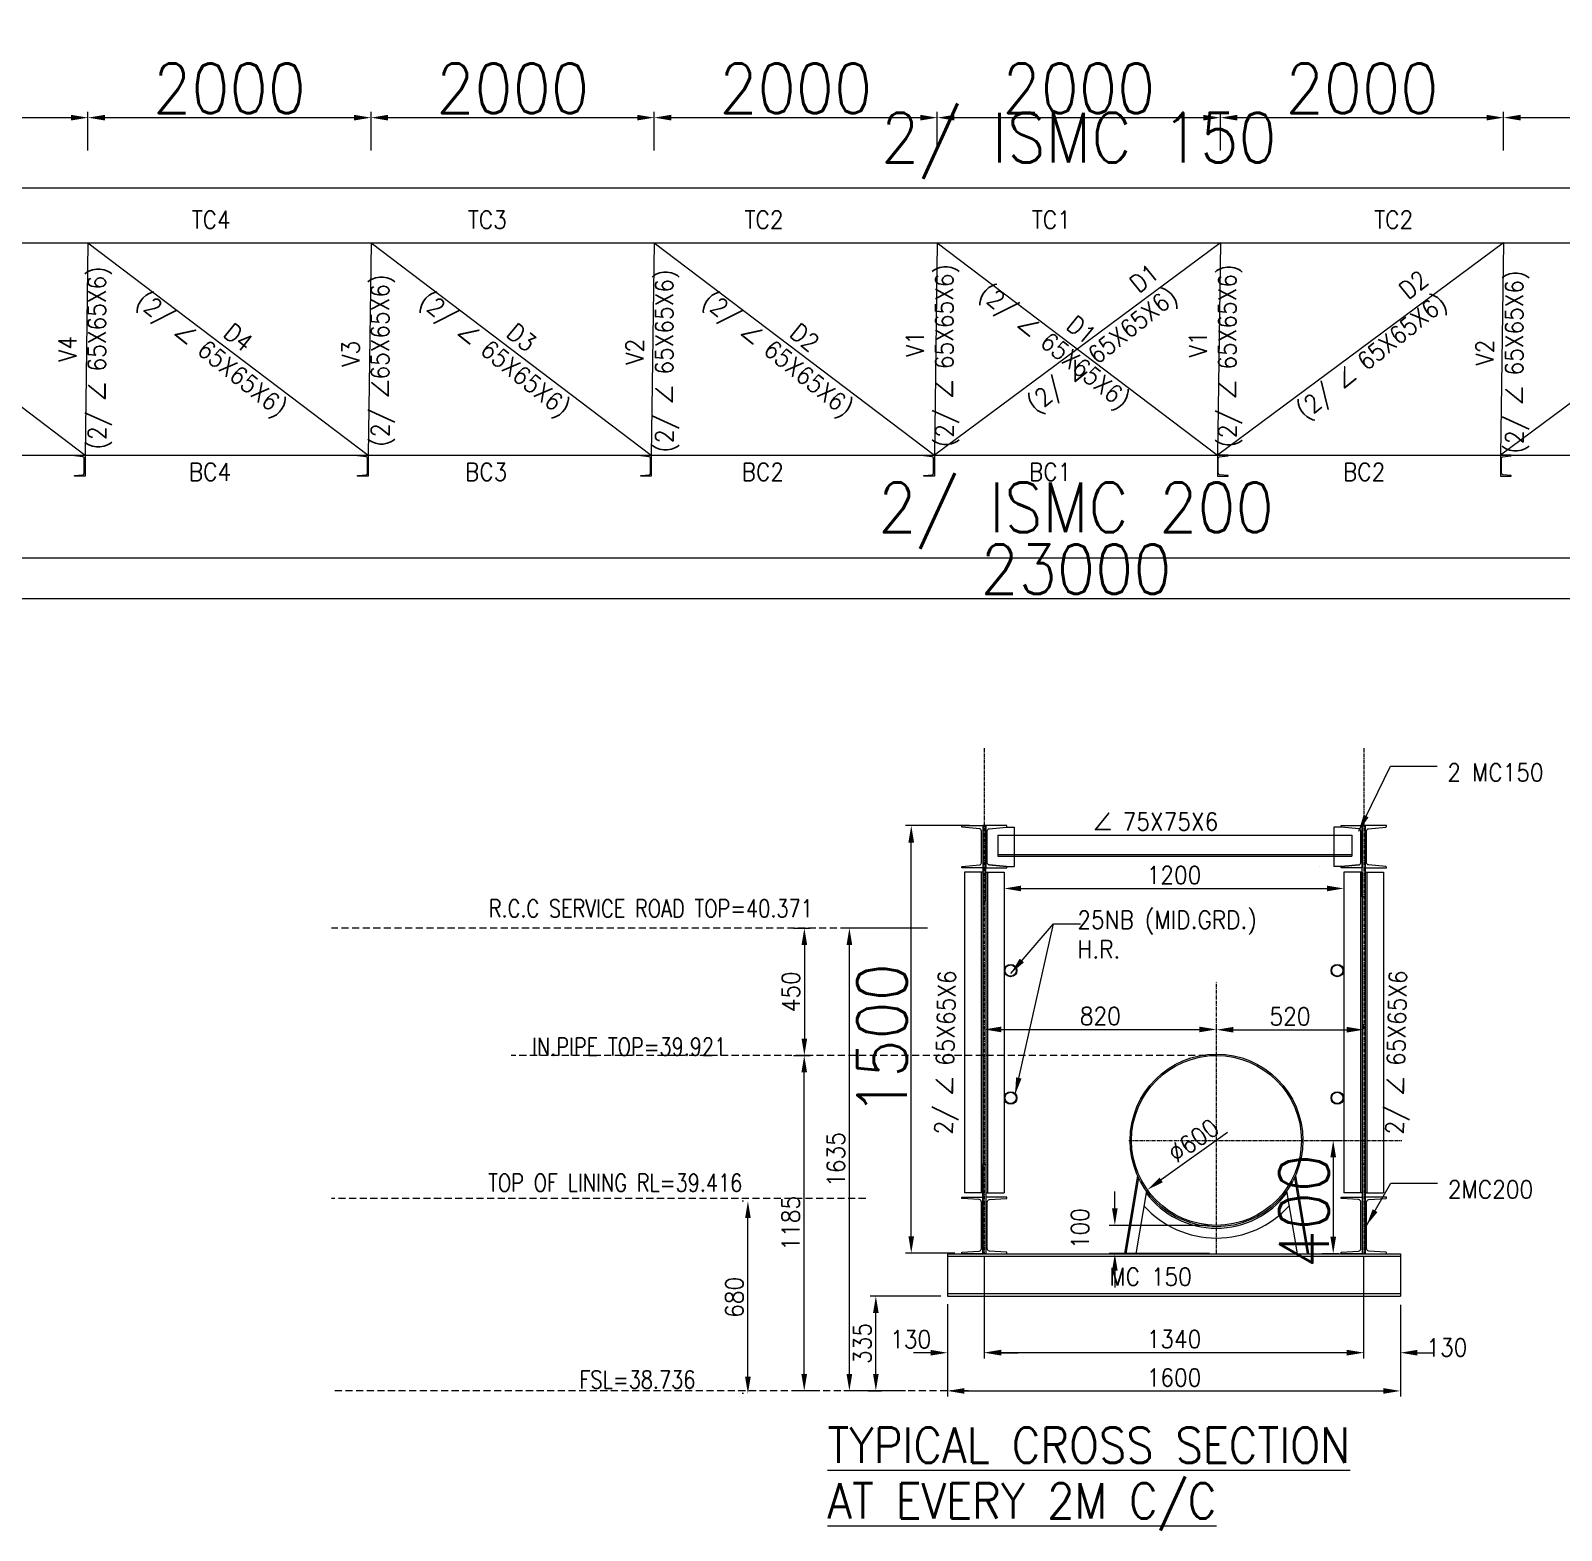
# Model space of a CAD drawing. Header units: millimetres. Extents: x 0 to 1124626, y -157535 to 82123.
# Drawn here: x 152712 to 163526, y 40120 to 50716 of the extents above; entities that cross this region are included whole.
import ezdxf

# ---------------------------------------------------------------- set-up
doc = ezdxf.new("R2010")
doc.units = ezdxf.units.MM
doc.header["$MEASUREMENT"] = 0
doc.linetypes.add('CENTER', pattern=[2, 1.25, -0.25, 0.25, -0.25])
doc.linetypes.add('HIDDEN', pattern=[0.375, 0.25, -0.125])
for name, color, linetype, lineweight in [('CN', 253, 'Continuous', 15), ('Dim', 6, 'Continuous', 13), ('PLATE', 190, 'Continuous', 20), ('STR', 112, 'Continuous', 18), ('STR. STEEL', 25, 'Continuous', 18), ('Text', 7, 'Continuous', 15), ('TITLE TEXT', 50, 'Continuous', 18)]:
    doc.layers.add(name, color=color, linetype=linetype, lineweight=lineweight)
doc.styles.add('style1', font='romans.shx', dxfattribs={"width": 0.9, "height": 300})
doc.dimstyles.new('2.0 DIM-1', dxfattribs={"dimscale": 40, "dimtxt": 125, "dimasz": 3, "dimexe": 1, "dimexo": 1.2, "dimgap": 0.8, "dimtad": 1, "dimdec": 0, "dimlfac": 0.5, "dimzin": 1, "dimdsep": 46, "dimtxsty": 'style1', "dimcen": 2, "dimclrd": 8, "dimclre": 8, "dimclrt": 7, "dimadec": 0, "dimazin": 0, "dimtfac": 1, "dimtdec": 0, "dimtofl": 0, "dimtmove": 1, "dimatfit": 3, "dimfxl": 1, "dimtolj": 1, "dimtzin": 0, "dimlwd": 9, "dimlwe": 9, "dimarcsym": 1})
doc.dimstyles.new('Copy of DIM-1', dxfattribs={"dimscale": 40, "dimtxt": 125, "dimasz": 3, "dimexe": 1, "dimexo": 1.2, "dimgap": 0.8, "dimtad": 1, "dimdec": 0, "dimzin": 1, "dimdsep": 46, "dimtxsty": 'style1', "dimcen": 2, "dimclrd": 8, "dimclre": 8, "dimclrt": 7, "dimadec": 0, "dimazin": 0, "dimtfac": 1, "dimtdec": 0, "dimtofl": 0, "dimtmove": 1, "dimatfit": 3, "dimfxl": 1, "dimtolj": 1, "dimtzin": 0, "dimlwd": 9, "dimlwe": 9, "dimarcsym": 1})

# ---------------------------------------------------------------- blocks, each defined once
blk = doc.blocks.new('*D152')
at = {"layer": 'DEFPOINTS', "color": 0, "ltscale": 20, "transparency": 16777216}
for p in [(161788, 42875), (161787, 42075), (161914, 42075)]:
    blk.add_point(p, dxfattribs=at)
at = {"layer": 'Dim', "color": 8, "lineweight": 9, "ltscale": 20, "transparency": 16777216}
for p, q in [((161836, 42875), (161954, 42875)), ((161914, 42755), (161914, 42195)), ((161835, 42075), (161954, 42075))]:
    blk.add_line(p, q, dxfattribs=at)
at = {"layer": 'Dim', "color": 8, "ltscale": 20, "transparency": 16777216}
for points in [[(161934, 42755), (161894, 42755), (161914, 42875)], [(161894, 42195), (161934, 42195), (161914, 42075)]]:
    blk.add_solid(points, dxfattribs=at)
at = {"layer": 'Dim', "color": 7, "ltscale": 20, "transparency": 16777216, "insert": (161707, 42375), "char_height": 350, "attachment_point": 5, "rotation": 90, "style": 'style1'}
blk.add_mtext('\\A1;400', dxfattribs=at)
blk = doc.blocks.new('*D153')
at = {"layer": 'DEFPOINTS', "color": 0, "ltscale": 20, "transparency": 16777216}
for p in [(158933, 45099), (159393, 45099), (159289, 42078)]:
    blk.add_point(p, dxfattribs=at)
at = {"layer": 'Dim', "color": 8, "lineweight": 9, "ltscale": 20, "transparency": 16777216}
for p, q in [((159345, 45099), (158893, 45099)), ((158933, 42198), (158933, 44979)), ((159241, 42078), (158893, 42078))]:
    blk.add_line(p, q, dxfattribs=at)
at = {"layer": 'Dim', "color": 8, "ltscale": 20, "transparency": 16777216}
for points in [[(158953, 44979), (158913, 44979), (158933, 45099)], [(158913, 42198), (158953, 42198), (158933, 42078)]]:
    blk.add_solid(points, dxfattribs=at)
at = {"layer": 'Dim', "color": 7, "ltscale": 20, "transparency": 16777216, "insert": (158726, 43588), "char_height": 350, "attachment_point": 5, "rotation": 90, "style": 'style1'}
blk.add_mtext('\\A1;1500', dxfattribs=at)
blk = doc.blocks.new('*D148')
at = {"layer": 'DEFPOINTS', "color": 0, "ltscale": 20, "transparency": 16777216}
for p in [(159449, 42097), (162129, 42097), (162129, 41376)]:
    blk.add_point(p, dxfattribs=at)
at = {"layer": 'Dim', "color": 8, "lineweight": 9, "ltscale": 20, "transparency": 16777216}
for p, q in [((159449, 42049), (159449, 41336)), ((162129, 42049), (162129, 41336)), ((159569, 41376), (162009, 41376))]:
    blk.add_line(p, q, dxfattribs=at)
at = {"layer": 'Dim', "color": 8, "ltscale": 20, "transparency": 16777216}
for points in [[(159569, 41396), (159569, 41356), (159449, 41376)], [(162009, 41396), (162009, 41356), (162129, 41376)]]:
    blk.add_solid(points, dxfattribs=at)
at = {"layer": 'Dim', "color": 7, "ltscale": 20, "transparency": 16777216, "insert": (160789, 41471), "char_height": 125, "attachment_point": 5, "style": 'style1'}
blk.add_mtext('\\A1;1340', dxfattribs=at)
blk = doc.blocks.new('*D162')
at = {"layer": 'DEFPOINTS', "color": 0, "ltscale": 20, "transparency": 16777216}
for p in [(159589, 44770), (161989, 44770), (161989, 44655)]:
    blk.add_point(p, dxfattribs=at)
at = {"layer": 'Dim', "color": 8, "lineweight": 9, "ltscale": 20, "transparency": 16777216}
for p, q in [((159589, 44722), (159589, 44615)), ((161989, 44722), (161989, 44615)), ((159709, 44655), (161869, 44655))]:
    blk.add_line(p, q, dxfattribs=at)
at = {"layer": 'Dim', "color": 8, "ltscale": 20, "transparency": 16777216}
for points in [[(159709, 44675), (159709, 44635), (159589, 44655)], [(161869, 44675), (161869, 44635), (161989, 44655)]]:
    blk.add_solid(points, dxfattribs=at)
at = {"layer": 'Dim', "color": 7, "ltscale": 20, "transparency": 16777216, "insert": (160789, 44750), "char_height": 125, "attachment_point": 5, "style": 'style1'}
blk.add_mtext('\\A1;1200', dxfattribs=at)
blk = doc.blocks.new('*D163')
at = {"layer": 'DEFPOINTS', "color": 0, "ltscale": 20, "transparency": 16777216}
for p in [(161577, 43224), (160601, 42526)]:
    blk.add_point(p, dxfattribs=at)
at = {"layer": 'Dim', "color": 8, "lineweight": 9, "ltscale": 20, "transparency": 16777216}
blk.add_line((161167, 42930), (160699, 42596), dxfattribs=at)
at = {"layer": 'Dim', "color": 8, "ltscale": 20, "transparency": 16777216}
blk.add_solid([(160687, 42612), (160710, 42579), (160601, 42526)], dxfattribs=at)
at = {"layer": 'Dim', "color": 7, "ltscale": 20, "transparency": 16777216, "insert": (160927, 42875), "char_height": 125, "attachment_point": 5, "rotation": 35.5557, "style": 'style1'}
blk.add_mtext('\\A1;∅600', dxfattribs=at)
blk = doc.blocks.new('*D149')
at = {"layer": 'DEFPOINTS', "color": 0, "ltscale": 20, "transparency": 16777216}
for p in [(158177, 43475), (158270, 43475), (158315, 41105)]:
    blk.add_point(p, dxfattribs=at)
at = {"layer": 'Dim', "color": 8, "lineweight": 9, "ltscale": 20, "transparency": 16777216}
for p, q in [((158222, 43475), (158137, 43475)), ((158177, 41225), (158177, 43355)), ((158267, 41105), (158137, 41105))]:
    blk.add_line(p, q, dxfattribs=at)
at = {"layer": 'Dim', "color": 8, "ltscale": 20, "transparency": 16777216}
for points in [[(158157, 43355), (158197, 43355), (158177, 43475)], [(158157, 41225), (158197, 41225), (158177, 41105)]]:
    blk.add_solid(points, dxfattribs=at)
at = {"layer": 'Dim', "color": 7, "ltscale": 20, "transparency": 16777216, "insert": (158082, 42290), "char_height": 125, "attachment_point": 5, "rotation": 90, "style": 'style1'}
blk.add_mtext('\\A1;1185', dxfattribs=at)
blk = doc.blocks.new('*D150')
at = {"layer": 'DEFPOINTS', "color": 0, "ltscale": 20, "transparency": 16777216}
for p in [(161089, 42275), (160371, 42075), (161089, 42075)]:
    blk.add_point(p, dxfattribs=at)
at = {"layer": 'Dim', "color": 8, "lineweight": 9, "ltscale": 20, "transparency": 16777216}
for p, q in [((160371, 42395), (160371, 42515)), ((161041, 42275), (160331, 42275)), ((161041, 42075), (160331, 42075)), ((160371, 41955), (160371, 41835))]:
    blk.add_line(p, q, dxfattribs=at)
at = {"layer": 'Dim', "color": 8, "ltscale": 20, "transparency": 16777216}
for points in [[(160351, 42395), (160391, 42395), (160371, 42275)], [(160351, 41955), (160391, 41955), (160371, 42075)]]:
    blk.add_solid(points, dxfattribs=at)
at = {"layer": 'Dim', "color": 7, "ltscale": 20, "transparency": 16777216, "insert": (160126, 42252), "char_height": 125, "attachment_point": 5, "rotation": 90, "style": 'style1'}
blk.add_mtext('\\A1;100', dxfattribs=at)
blk = doc.blocks.new('*D151')
at = {"layer": 'DEFPOINTS', "color": 0, "ltscale": 20, "transparency": 16777216}
for p in [(157779, 42446), (157795, 42446), (157795, 41086)]:
    blk.add_point(p, dxfattribs=at)
at = {"layer": 'Dim', "color": 8, "lineweight": 9, "ltscale": 20, "transparency": 16777216}
for p, q in [((157747, 42446), (157739, 42446)), ((157779, 41206), (157779, 42326)), ((157747, 41086), (157739, 41086))]:
    blk.add_line(p, q, dxfattribs=at)
at = {"layer": 'Dim', "color": 8, "ltscale": 20, "transparency": 16777216}
for points in [[(157759, 42326), (157799, 42326), (157779, 42446)], [(157759, 41206), (157799, 41206), (157779, 41086)]]:
    blk.add_solid(points, dxfattribs=at)
at = {"layer": 'Dim', "color": 7, "ltscale": 20, "transparency": 16777216, "insert": (157684, 41766), "char_height": 125, "attachment_point": 5, "rotation": 90, "style": 'style1'}
blk.add_mtext('\\A1;680', dxfattribs=at)
blk = doc.blocks.new('*D158')
at = {"layer": 'DEFPOINTS', "color": 0, "ltscale": 20, "transparency": 16777216}
for p in [(162129, 41765), (162389, 41761), (162389, 41375)]:
    blk.add_point(p, dxfattribs=at)
at = {"layer": 'Dim', "color": 8, "lineweight": 9, "ltscale": 20, "transparency": 16777216}
for p, q in [((162129, 41717), (162129, 41335)), ((162389, 41713), (162389, 41335)), ((162009, 41375), (161889, 41375)), ((162509, 41375), (162629, 41375))]:
    blk.add_line(p, q, dxfattribs=at)
at = {"layer": 'Dim', "color": 8, "ltscale": 20, "transparency": 16777216}
for points in [[(162009, 41395), (162009, 41355), (162129, 41375)], [(162509, 41395), (162509, 41355), (162389, 41375)]]:
    blk.add_solid(points, dxfattribs=at)
at = {"layer": 'Dim', "color": 7, "ltscale": 20, "transparency": 16777216, "insert": (162717, 41412), "char_height": 125, "attachment_point": 5, "style": 'style1'}
blk.add_mtext('\\A1;130', dxfattribs=at)
blk = doc.blocks.new('*D159')
at = {"layer": 'DEFPOINTS', "color": 0, "ltscale": 20, "transparency": 16777216}
for p in [(159189, 41765), (159449, 41765), (159189, 41375)]:
    blk.add_point(p, dxfattribs=at)
at = {"layer": 'Dim', "color": 8, "lineweight": 9, "ltscale": 20, "transparency": 16777216}
for p, q in [((159189, 41717), (159189, 41335)), ((159449, 41717), (159449, 41335)), ((159069, 41375), (158949, 41375)), ((159569, 41375), (159689, 41375))]:
    blk.add_line(p, q, dxfattribs=at)
at = {"layer": 'Dim', "color": 8, "ltscale": 20, "transparency": 16777216}
for points in [[(159069, 41395), (159069, 41355), (159189, 41375)], [(159569, 41395), (159569, 41355), (159449, 41375)]]:
    blk.add_solid(points, dxfattribs=at)
at = {"layer": 'Dim', "color": 7, "ltscale": 20, "transparency": 16777216, "insert": (158929, 41470), "char_height": 125, "attachment_point": 5, "style": 'style1'}
blk.add_mtext('\\A1;130', dxfattribs=at)
blk = doc.blocks.new('*D160')
at = {"layer": 'DEFPOINTS', "color": 0, "ltscale": 20, "transparency": 16777216}
for p in [(159449, 43661), (161089, 43661), (161089, 43659)]:
    blk.add_point(p, dxfattribs=at)
at = {"layer": 'Dim', "color": 8, "lineweight": 9, "ltscale": 20, "transparency": 16777216}
for p, q in [((159449, 43613), (159449, 43619)), ((159569, 43659), (160969, 43659)), ((161089, 43613), (161089, 43619))]:
    blk.add_line(p, q, dxfattribs=at)
at = {"layer": 'Dim', "color": 8, "ltscale": 20, "transparency": 16777216}
for points in [[(159569, 43679), (159569, 43639), (159449, 43659)], [(160969, 43679), (160969, 43639), (161089, 43659)]]:
    blk.add_solid(points, dxfattribs=at)
at = {"layer": 'Dim', "color": 7, "ltscale": 20, "transparency": 16777216, "insert": (160269, 43754), "char_height": 125, "attachment_point": 5, "style": 'style1'}
blk.add_mtext('\\A1;820', dxfattribs=at)
blk = doc.blocks.new('*D161')
at = {"layer": 'DEFPOINTS', "color": 0, "ltscale": 20, "transparency": 16777216}
for p in [(161089, 43613), (162129, 43657), (162129, 43613)]:
    blk.add_point(p, dxfattribs=at)
at = {"layer": 'Dim', "color": 8, "lineweight": 9, "ltscale": 20, "transparency": 16777216}
for p, q in [((161089, 43661), (161089, 43697)), ((162129, 43661), (162129, 43697)), ((161209, 43657), (162009, 43657))]:
    blk.add_line(p, q, dxfattribs=at)
at = {"layer": 'Dim', "color": 8, "ltscale": 20, "transparency": 16777216}
for points in [[(161209, 43677), (161209, 43637), (161089, 43657)], [(162009, 43677), (162009, 43637), (162129, 43657)]]:
    blk.add_solid(points, dxfattribs=at)
at = {"layer": 'Dim', "color": 7, "ltscale": 20, "transparency": 16777216, "insert": (161609, 43751), "char_height": 125, "attachment_point": 5, "style": 'style1'}
blk.add_mtext('\\A1;520', dxfattribs=at)
blk = doc.blocks.new('*D154')
at = {"layer": 'DEFPOINTS', "color": 0, "ltscale": 20, "transparency": 16777216}
for p in [(158496, 44375), (159096, 44375), (158941, 41105)]:
    blk.add_point(p, dxfattribs=at)
at = {"layer": 'Dim', "color": 8, "lineweight": 9, "ltscale": 20, "transparency": 16777216}
for p, q in [((159048, 44375), (158456, 44375)), ((158496, 41225), (158496, 44255)), ((158893, 41105), (158456, 41105))]:
    blk.add_line(p, q, dxfattribs=at)
at = {"layer": 'Dim', "color": 8, "ltscale": 20, "transparency": 16777216}
for points in [[(158476, 44255), (158516, 44255), (158496, 44375)], [(158476, 41225), (158516, 41225), (158496, 41105)]]:
    blk.add_solid(points, dxfattribs=at)
at = {"layer": 'Dim', "color": 7, "ltscale": 20, "transparency": 16777216, "insert": (158401, 42740), "char_height": 125, "attachment_point": 5, "rotation": 90, "style": 'style1'}
blk.add_mtext('\\A1;1635', dxfattribs=at)
blk = doc.blocks.new('*D155')
at = {"layer": 'DEFPOINTS', "color": 0, "ltscale": 20, "transparency": 16777216}
for p in [(159189, 41565), (162389, 41565), (162389, 41105)]:
    blk.add_point(p, dxfattribs=at)
at = {"layer": 'Dim', "color": 8, "lineweight": 9, "ltscale": 20, "transparency": 16777216}
for p, q in [((159189, 41517), (159189, 41065)), ((162389, 41517), (162389, 41065)), ((159309, 41105), (162269, 41105))]:
    blk.add_line(p, q, dxfattribs=at)
at = {"layer": 'Dim', "color": 8, "ltscale": 20, "transparency": 16777216}
for points in [[(159309, 41125), (159309, 41085), (159189, 41105)], [(162269, 41125), (162269, 41085), (162389, 41105)]]:
    blk.add_solid(points, dxfattribs=at)
at = {"layer": 'Dim', "color": 7, "ltscale": 20, "transparency": 16777216, "insert": (160789, 41199), "char_height": 125, "attachment_point": 5, "style": 'style1'}
blk.add_mtext('\\A1;1600', dxfattribs=at)
blk = doc.blocks.new('*D156')
at = {"layer": 'DEFPOINTS', "color": 0, "ltscale": 20, "transparency": 16777216}
for p in [(158053, 44375), (158053, 43475), (158178, 43475)]:
    blk.add_point(p, dxfattribs=at)
at = {"layer": 'Dim', "color": 8, "lineweight": 9, "ltscale": 20, "transparency": 16777216}
for p, q in [((158101, 44375), (158218, 44375)), ((158178, 44255), (158178, 43595)), ((158101, 43475), (158218, 43475))]:
    blk.add_line(p, q, dxfattribs=at)
at = {"layer": 'Dim', "color": 8, "ltscale": 20, "transparency": 16777216}
for points in [[(158158, 44255), (158198, 44255), (158178, 44375)], [(158158, 43595), (158198, 43595), (158178, 43475)]]:
    blk.add_solid(points, dxfattribs=at)
at = {"layer": 'Dim', "color": 7, "ltscale": 20, "transparency": 16777216, "insert": (158083, 43925), "char_height": 125, "attachment_point": 5, "rotation": 90, "style": 'style1'}
blk.add_mtext('\\A1;450', dxfattribs=at)
blk = doc.blocks.new('*D157')
at = {"layer": 'DEFPOINTS', "color": 0, "ltscale": 20, "transparency": 16777216}
for p in [(158683, 41775), (159189, 41775), (158580, 41105)]:
    blk.add_point(p, dxfattribs=at)
at = {"layer": 'Dim', "color": 8, "lineweight": 9, "ltscale": 20, "transparency": 16777216}
for p, q in [((159141, 41775), (158643, 41775)), ((158683, 41225), (158683, 41655)), ((158628, 41105), (158723, 41105))]:
    blk.add_line(p, q, dxfattribs=at)
at = {"layer": 'Dim', "color": 8, "ltscale": 20, "transparency": 16777216}
for points in [[(158663, 41655), (158703, 41655), (158683, 41775)], [(158663, 41225), (158703, 41225), (158683, 41105)]]:
    blk.add_solid(points, dxfattribs=at)
at = {"layer": 'Dim', "color": 7, "ltscale": 20, "transparency": 16777216, "insert": (158588, 41440), "char_height": 125, "attachment_point": 5, "rotation": 90, "style": 'style1'}
blk.add_mtext('\\A1;335', dxfattribs=at)
blk = doc.blocks.new('*D164')
at = {"layer": 'DEFPOINTS', "color": 0, "ltscale": 20, "transparency": 16777216}
for p in [(149118, 49604), (149118, 49245), (171117, 49217)]:
    blk.add_point(p, dxfattribs=at)
at = {"layer": 'Dim', "color": 8, "lineweight": 9, "ltscale": 20, "transparency": 16777216}
for p, q in [((149118, 49293), (149118, 49644)), ((171117, 49265), (171117, 49644)), ((170997, 49604), (149238, 49604))]:
    blk.add_line(p, q, dxfattribs=at)
at = {"layer": 'Dim', "color": 8, "ltscale": 20, "transparency": 16777216}
for points in [[(149238, 49624), (149238, 49584), (149118, 49604)], [(170997, 49584), (170997, 49624), (171117, 49604)]]:
    blk.add_solid(points, dxfattribs=at)
at = {"layer": 'Dim', "color": 7, "ltscale": 20, "transparency": 16777216, "insert": (160117, 49902), "char_height": 350, "attachment_point": 5, "style": 'style1'}
blk.add_mtext('\\A1;2/ ISMC 150', dxfattribs=at)
blk = doc.blocks.new('*D165')
at = {"layer": 'DEFPOINTS', "color": 0, "ltscale": 20, "transparency": 16777216}
for p in [(148597, 47717), (171597, 47717), (171597, 46991)]:
    blk.add_point(p, dxfattribs=at)
at = {"layer": 'Dim', "color": 8, "lineweight": 9, "ltscale": 20, "transparency": 16777216}
for p, q in [((148597, 47669), (148597, 46951)), ((171597, 47669), (171597, 46951)), ((148717, 46991), (171477, 46991))]:
    blk.add_line(p, q, dxfattribs=at)
at = {"layer": 'Dim', "color": 8, "ltscale": 20, "transparency": 16777216}
for points in [[(148717, 47011), (148717, 46971), (148597, 46991)], [(171477, 46971), (171477, 47011), (171597, 46991)]]:
    blk.add_solid(points, dxfattribs=at)
at = {"layer": 'Dim', "color": 7, "ltscale": 20, "transparency": 16777216, "insert": (160097, 47289), "char_height": 350, "attachment_point": 5, "style": 'style1'}
blk.add_mtext('\\A1;2/ ISMC 200', dxfattribs=at)
blk = doc.blocks.new('*D166')
at = {"layer": 'DEFPOINTS', "color": 0, "ltscale": 20, "transparency": 16777216}
for p in [(153117, 50101), (151117, 49821), (153117, 49821)]:
    blk.add_point(p, dxfattribs=at)
at = {"layer": 'Dim', "color": 8, "lineweight": 9, "ltscale": 20, "transparency": 16777216}
for p, q in [((151117, 49869), (151117, 50141)), ((151237, 50101), (152997, 50101)), ((153117, 49869), (153117, 50141))]:
    blk.add_line(p, q, dxfattribs=at)
at = {"layer": 'Dim', "color": 8, "ltscale": 20, "transparency": 16777216}
for points in [[(151237, 50121), (151237, 50081), (151117, 50101)], [(152997, 50081), (152997, 50121), (153117, 50101)]]:
    blk.add_solid(points, dxfattribs=at)
at = {"layer": 'Dim', "color": 7, "ltscale": 20, "transparency": 16777216, "insert": (152117, 50308), "char_height": 350, "attachment_point": 5, "style": 'style1'}
blk.add_mtext('\\A1;2000', dxfattribs=at)
blk = doc.blocks.new('*D167')
at = {"layer": 'DEFPOINTS', "color": 0, "ltscale": 20, "transparency": 16777216}
for p in [(155117, 50101), (153117, 49821), (155117, 49821)]:
    blk.add_point(p, dxfattribs=at)
at = {"layer": 'Dim', "color": 8, "lineweight": 9, "ltscale": 20, "transparency": 16777216}
for p, q in [((153117, 49869), (153117, 50141)), ((153237, 50101), (154997, 50101)), ((155117, 49869), (155117, 50141))]:
    blk.add_line(p, q, dxfattribs=at)
at = {"layer": 'Dim', "color": 8, "ltscale": 20, "transparency": 16777216}
for points in [[(153237, 50121), (153237, 50081), (153117, 50101)], [(154997, 50081), (154997, 50121), (155117, 50101)]]:
    blk.add_solid(points, dxfattribs=at)
at = {"layer": 'Dim', "color": 7, "ltscale": 20, "transparency": 16777216, "insert": (154117, 50308), "char_height": 350, "attachment_point": 5, "style": 'style1'}
blk.add_mtext('\\A1;2000', dxfattribs=at)
blk = doc.blocks.new('*D168')
at = {"layer": 'DEFPOINTS', "color": 0, "ltscale": 20, "transparency": 16777216}
for p in [(157117, 50101), (155117, 49821), (157117, 49821)]:
    blk.add_point(p, dxfattribs=at)
at = {"layer": 'Dim', "color": 8, "lineweight": 9, "ltscale": 20, "transparency": 16777216}
for p, q in [((155117, 49869), (155117, 50141)), ((155237, 50101), (156997, 50101)), ((157117, 49869), (157117, 50141))]:
    blk.add_line(p, q, dxfattribs=at)
at = {"layer": 'Dim', "color": 8, "ltscale": 20, "transparency": 16777216}
for points in [[(155237, 50121), (155237, 50081), (155117, 50101)], [(156997, 50081), (156997, 50121), (157117, 50101)]]:
    blk.add_solid(points, dxfattribs=at)
at = {"layer": 'Dim', "color": 7, "ltscale": 20, "transparency": 16777216, "insert": (156117, 50308), "char_height": 350, "attachment_point": 5, "style": 'style1'}
blk.add_mtext('\\A1;2000', dxfattribs=at)
blk = doc.blocks.new('*D169')
at = {"layer": 'DEFPOINTS', "color": 0, "ltscale": 20, "transparency": 16777216}
for p in [(159117, 50101), (157117, 49821), (159117, 49821)]:
    blk.add_point(p, dxfattribs=at)
at = {"layer": 'Dim', "color": 8, "lineweight": 9, "ltscale": 20, "transparency": 16777216}
for p, q in [((157117, 49869), (157117, 50141)), ((157237, 50101), (158997, 50101)), ((159117, 49869), (159117, 50141))]:
    blk.add_line(p, q, dxfattribs=at)
at = {"layer": 'Dim', "color": 8, "ltscale": 20, "transparency": 16777216}
for points in [[(157237, 50121), (157237, 50081), (157117, 50101)], [(158997, 50081), (158997, 50121), (159117, 50101)]]:
    blk.add_solid(points, dxfattribs=at)
at = {"layer": 'Dim', "color": 7, "ltscale": 20, "transparency": 16777216, "insert": (158117, 50308), "char_height": 350, "attachment_point": 5, "style": 'style1'}
blk.add_mtext('\\A1;2000', dxfattribs=at)
blk = doc.blocks.new('*D170')
at = {"layer": 'DEFPOINTS', "color": 0, "ltscale": 20, "transparency": 16777216}
for p in [(161117, 50101), (159117, 49821), (161117, 49821)]:
    blk.add_point(p, dxfattribs=at)
at = {"layer": 'Dim', "color": 8, "lineweight": 9, "ltscale": 20, "transparency": 16777216}
for p, q in [((159117, 49869), (159117, 50141)), ((159237, 50101), (160997, 50101)), ((161117, 49869), (161117, 50141))]:
    blk.add_line(p, q, dxfattribs=at)
at = {"layer": 'Dim', "color": 8, "ltscale": 20, "transparency": 16777216}
for points in [[(159237, 50121), (159237, 50081), (159117, 50101)], [(160997, 50081), (160997, 50121), (161117, 50101)]]:
    blk.add_solid(points, dxfattribs=at)
at = {"layer": 'Dim', "color": 7, "ltscale": 20, "transparency": 16777216, "insert": (160117, 50308), "char_height": 350, "attachment_point": 5, "style": 'style1'}
blk.add_mtext('\\A1;2000', dxfattribs=at)
blk = doc.blocks.new('*D171')
at = {"layer": 'DEFPOINTS', "color": 0, "ltscale": 20, "transparency": 16777216}
for p in [(163117, 50101), (161117, 49821), (163117, 49821)]:
    blk.add_point(p, dxfattribs=at)
at = {"layer": 'Dim', "color": 8, "lineweight": 9, "ltscale": 20, "transparency": 16777216}
for p, q in [((161117, 49869), (161117, 50141)), ((161237, 50101), (162997, 50101)), ((163117, 49869), (163117, 50141))]:
    blk.add_line(p, q, dxfattribs=at)
at = {"layer": 'Dim', "color": 8, "ltscale": 20, "transparency": 16777216}
for points in [[(161237, 50121), (161237, 50081), (161117, 50101)], [(162997, 50081), (162997, 50121), (163117, 50101)]]:
    blk.add_solid(points, dxfattribs=at)
at = {"layer": 'Dim', "color": 7, "ltscale": 20, "transparency": 16777216, "insert": (162117, 50308), "char_height": 350, "attachment_point": 5, "style": 'style1'}
blk.add_mtext('\\A1;2000', dxfattribs=at)
blk = doc.blocks.new('*D172')
at = {"layer": 'DEFPOINTS', "color": 0, "ltscale": 20, "transparency": 16777216}
for p in [(165117, 50101), (163117, 49821), (165117, 49821)]:
    blk.add_point(p, dxfattribs=at)
at = {"layer": 'Dim', "color": 8, "lineweight": 9, "ltscale": 20, "transparency": 16777216}
for p, q in [((163117, 49869), (163117, 50141)), ((163237, 50101), (164997, 50101)), ((165117, 49869), (165117, 50141))]:
    blk.add_line(p, q, dxfattribs=at)
at = {"layer": 'Dim', "color": 8, "ltscale": 20, "transparency": 16777216}
for points in [[(163237, 50121), (163237, 50081), (163117, 50101)], [(164997, 50081), (164997, 50121), (165117, 50101)]]:
    blk.add_solid(points, dxfattribs=at)
at = {"layer": 'Dim', "color": 7, "ltscale": 20, "transparency": 16777216, "insert": (164117, 50308), "char_height": 350, "attachment_point": 5, "style": 'style1'}
blk.add_mtext('\\A1;2000', dxfattribs=at)
blk = doc.blocks.new('*D175')
at = {"layer": 'DEFPOINTS', "color": 0, "ltscale": 20, "transparency": 16777216}
for p in [(171597, 47076), (148597, 46951), (171597, 46704)]:
    blk.add_point(p, dxfattribs=at)
at = {"layer": 'Dim', "color": 8, "lineweight": 9, "ltscale": 20, "transparency": 16777216}
for p, q in [((171597, 47028), (171597, 46664)), ((148597, 46903), (148597, 46664)), ((148717, 46704), (171477, 46704))]:
    blk.add_line(p, q, dxfattribs=at)
at = {"layer": 'Dim', "color": 8, "ltscale": 20, "transparency": 16777216}
for points in [[(148717, 46724), (148717, 46684), (148597, 46704)], [(171477, 46684), (171477, 46724), (171597, 46704)]]:
    blk.add_solid(points, dxfattribs=at)
at = {"layer": 'Dim', "color": 7, "ltscale": 20, "transparency": 16777216, "insert": (160097, 46911), "char_height": 350, "attachment_point": 5, "style": 'style1'}
blk.add_mtext('\\A1;23000', dxfattribs=at)

msp = doc.modelspace()

# ---------------------------------------------------------------- linework, layer by layer
at = {"layer": 'CN', "linetype": 'Continuous', "ltscale": 5}
for p, q in [((149117.2254, 49217.2755), (171117.2254, 49217.2755)), ((151117.2254, 49217.2755), (153096.5285, 47716.9185))]:
    msp.add_line(p, q, dxfattribs=at)
at = {"layer": 'CN', "ltscale": 20}
for p, q in [((153117.2254, 49217.2755), (153096.5285, 47716.9185)), ((153117.2254, 49217.2755), (155096.5285, 47716.9185)), ((155117.2254, 49217.2755), (155096.5285, 47716.9185)), ((155117.2254, 49217.2755), (157096.5285, 47716.9185)), ((157117.2254, 49217.2755), (157096.5285, 47716.9185)), ((157117.2254, 49217.2755), (159096.5285, 47716.9185)), ((159117.2254, 49217.2755), (159096.5285, 47716.9185)), ((161117.2254, 49217.2755), (159096.5285, 47716.9185)), ((159117.2254, 49217.2755), (161096.5285, 47716.9185)), ((161117.2254, 49217.2755), (161096.5285, 47716.9185)), ((163117.2254, 49217.2755), (161096.5285, 47716.9185)), ((163117.2254, 49217.2755), (163096.5285, 47716.9185)), ((165117.2254, 49217.2755), (163096.5285, 47716.9185)), ((148471.5285, 47716.9185), (169096.5285, 47716.9185)), ((153096.5285, 47716.9185), (171596.5285, 47716.9185))]:
    msp.add_line(p, q, dxfattribs=at)
at = {"layer": 'CN', "linetype": 'CENTER', "ltscale": 20}
for p, q in [((159449.2607, 45645.5291), (159449.2607, 42074.8356)), ((162129.2607, 45645.5291), (162129.2607, 42074.8356)), ((161089.2607, 42074.8356), (161089.2607, 43996.2736)), ((160469.2607, 42874.8356), (162397.8777, 42874.8356))]:
    msp.add_line(p, q, dxfattribs=at)
at = {"layer": 'Dim', "linetype": 'HIDDEN', "ltscale": 200}
for p, q in [((158932.7696, 44374.8356), (154838.0771, 44374.8356)), ((161089.2607, 43474.8356), (156106.1026, 43474.8356)), ((158611.4785, 42464.8356), (154838.0771, 42464.8356)), ((159336.3092, 41104.8356), (154838.0771, 41104.8356))]:
    msp.add_line(p, q, dxfattribs=at)
at = {"layer": 'Dim', "ltscale": 20}
for p, q in [((160531.4487, 42627.9636), (160439.2607, 42074.8356)), ((160538.891, 42611.7896), (160449.3986, 42074.8356)), ((161639.6304, 42611.7896), (161729.1228, 42074.8356)), ((161647.0727, 42627.9636), (161739.2607, 42074.8356)), ((160594.2804, 42518.3325), (160520.3642, 42074.8356)), ((161584.2411, 42518.3325), (161658.1572, 42074.8356)), ((160495.0144, 42409.3575), (160439.2607, 42074.8356)), ((161683.5071, 42409.3575), (161739.2607, 42074.8356))]:
    msp.add_line(p, q, dxfattribs=at)
for points in [[(159439.2607, 44799.8356), (159289.2607, 44799.8356), (159289.2607, 44805.6389, -0.383864035), (159293.559, 44810.4126), (159415.2286, 44821.0985, 0.383864035), (159428.6607, 44836.0164), (159428.6607, 45062.6548, 0.383864035), (159415.2286, 45077.5726), (159293.559, 45088.2585, -0.383864035), (159289.2607, 45093.0322), (159289.2607, 45098.8356), (159439.2607, 45098.8356)], [(159459.2607, 44799.8356), (159609.2607, 44799.8356), (159609.2607, 44805.6389, 0.383864035), (159604.9624, 44810.4126), (159483.2928, 44821.0985, -0.383864035), (159469.8607, 44836.0164), (159469.8607, 45062.6548, -0.383864035), (159483.2928, 45077.5726), (159604.9624, 45088.2585, 0.383864035), (159609.2607, 45093.0322), (159609.2607, 45098.8356), (159459.2607, 45098.8356)], [(162119.2607, 44799.8356), (161969.2607, 44799.8356), (161969.2607, 44805.6389, -0.383864035), (161973.559, 44810.4126), (162095.2286, 44821.0985, 0.383864035), (162108.6607, 44836.0164), (162108.6607, 45062.6548, 0.383864035), (162095.2286, 45077.5726), (161973.559, 45088.2585, -0.383864035), (161969.2607, 45093.0322), (161969.2607, 45098.8356), (162119.2607, 45098.8356)], [(162139.2607, 44799.8356), (162289.2607, 44799.8356), (162289.2607, 44805.6389, 0.383864035), (162284.9624, 44810.4126), (162163.2928, 44821.0985, -0.383864035), (162149.8607, 44836.0164), (162149.8607, 45062.6548, -0.383864035), (162163.2928, 45077.5726), (162284.9624, 45088.2585, 0.383864035), (162289.2607, 45093.0322), (162289.2607, 45098.8356), (162139.2607, 45098.8356)], [(159439.2607, 42074.8356), (159289.2607, 42074.8356), (159289.2607, 42081.1839, -0.383864035), (159293.559, 42085.9576), (159413.1422, 42093.2711, 0.383864035), (159429.2607, 42111.1725), (159429.2607, 42438.4986, 0.383864035), (159413.1422, 42456.4), (159293.559, 42463.7135, -0.383864035), (159289.2607, 42468.4872), (159289.2607, 42474.8356), (159439.2607, 42474.8356)], [(159459.2607, 42074.8356), (159609.2607, 42074.8356), (159609.2607, 42081.1839, 0.383864035), (159604.9624, 42085.9576), (159485.3792, 42093.2711, -0.383864035), (159469.2607, 42111.1725), (159469.2607, 42438.4986, -0.383864035), (159485.3792, 42456.4), (159604.9624, 42463.7135, 0.383864035), (159609.2607, 42468.4872), (159609.2607, 42474.8356), (159459.2607, 42474.8356)], [(162119.2607, 42074.8356), (161969.2607, 42074.8356), (161969.2607, 42081.1839, -0.383864035), (161973.559, 42085.9576), (162093.1422, 42093.2711, 0.383864035), (162109.2607, 42111.1725), (162109.2607, 42438.4986, 0.383864035), (162093.1422, 42456.4), (161973.559, 42463.7135, -0.383864035), (161969.2607, 42468.4872), (161969.2607, 42474.8356), (162119.2607, 42474.8356)], [(162139.2607, 42074.8356), (162289.2607, 42074.8356), (162289.2607, 42081.1839, 0.383864035), (162284.9624, 42085.9576), (162165.3792, 42093.2711, -0.383864035), (162149.2607, 42111.1725), (162149.2607, 42438.4986, -0.383864035), (162165.3792, 42456.4), (162284.9624, 42463.7135, 0.383864035), (162289.2607, 42468.4872), (162289.2607, 42474.8356), (162139.2607, 42474.8356)]]:
    msp.add_lwpolyline(points, format="xyb", close=True, dxfattribs=at)
for centre, radius in [((159634.8267, 44074.8356), 44), ((159634.8267, 44074.8356), 40), ((161942.5046, 44074.8356), 44), ((161942.5046, 44074.8356), 40), ((161089.2607, 42874.8356), 610), ((161089.2607, 42874.8356), 600), ((159634.8267, 43174.8356), 44), ((159634.8267, 43174.8356), 40), ((161942.5046, 43174.8356), 44), ((161942.5046, 43174.8356), 40)]:
    msp.add_circle(centre, radius, dxfattribs=at)
for radius, start, end in [(620, 216.67258726, 323.32741274), (690, 222.02687976, 317.97312024)]:
    msp.add_arc((161089.2607, 42874.8356), radius, start, end, dxfattribs=at)
at = {"layer": 'PLATE', "ltscale": 20}
for p, q in [((159483.2928, 45077.5726), (159604.9624, 45088.2585)), ((159604.9624, 45088.2585), (159659.6915, 45088.2585)), ((159659.6915, 45088.2585), (159659.6915, 44810.4126)), ((161973.559, 45088.2585), (161918.83, 45088.2585)), ((161918.83, 45088.2585), (161918.83, 44810.4126)), ((162095.2286, 45077.5726), (161973.559, 45088.2585)), ((159483.2928, 44821.0985), (159604.9624, 44810.4126)), ((159604.9624, 44810.4126), (159659.6915, 44810.4126)), ((161819.571, 44810.4126), (161819.2816, 44810.4126)), ((161973.559, 44810.4126), (161918.83, 44810.4126)), ((162095.2286, 44821.0985), (161973.559, 44810.4126))]:
    msp.add_line(p, q, dxfattribs=at)
for points in [[(159439.2607, 44569.8356), (159459.2607, 44569.8356), (159459.2607, 45098.8356), (159439.2607, 45098.8356)], [(162139.2607, 44594.8356), (162119.2607, 44594.8356), (162119.2607, 45098.8356), (162139.2607, 45098.8356)], [(159439.2607, 42704.8356), (159459.2607, 42704.8356), (159459.2607, 42074.8356), (159439.2607, 42074.8356)], [(162139.2607, 42704.8356), (162119.2607, 42704.8356), (162119.2607, 42074.8356), (162139.2607, 42074.8356)]]:
    msp.add_lwpolyline(points, close=True, dxfattribs=at)
at = {"layer": 'STR', "ltscale": 20}
for p, q in [((159189.2607, 42074.8356), (162389.2607, 42074.8356)), ((159189.2607, 42074.8356), (159189.2607, 41774.8356)), ((162389.2607, 42074.8356), (162389.2607, 41774.8356)), ((159189.2607, 42056.0356), (162389.2607, 42056.0356)), ((159189.2607, 41793.6356), (162389.2607, 41793.6356)), ((159189.2607, 41774.8356), (162389.2607, 41774.8356))]:
    msp.add_line(p, q, dxfattribs=at)
at = {"layer": 'STR. STEEL', "ltscale": 20}
for p, q in [((159545.0394, 45032.7232), (162046.1083, 45032.7232)), ((159545.0394, 45032.7232), (159545.0394, 44882.7232)), ((162046.1083, 45032.7232), (162046.1083, 44882.7232)), ((159545.0394, 44894.7232), (162046.1083, 44894.7232)), ((159545.0394, 44882.7232), (162046.1083, 44882.7232)), ((159439.2607, 44769.8356), (159309.2607, 44769.8356)), ((159309.2607, 44769.8356), (159309.2607, 42504.8356)), ((159427.2607, 44769.8356), (159427.2607, 42504.8356)), ((159439.2607, 44769.8356), (159439.2607, 42444.8365)), ((159459.2607, 44769.8356), (159459.2607, 42444.8365)), ((159459.2607, 44769.8356), (159589.2607, 44769.8356)), ((159471.2607, 44769.8356), (159471.2607, 42504.8356)), ((159589.2607, 44769.8356), (159589.2607, 42504.8356)), ((161989.2607, 44769.8356), (161989.2607, 42504.8356)), ((162119.2607, 44769.8356), (161989.2607, 44769.8356)), ((162107.2607, 44769.8356), (162107.2607, 42504.8356)), ((162119.2607, 44769.8356), (162119.2607, 42444.8365)), ((162139.2607, 44769.8356), (162139.2607, 42444.8365)), ((162139.2607, 44769.8356), (162269.2607, 44769.8356)), ((162151.2607, 44769.8356), (162151.2607, 42504.8356)), ((162269.2607, 44769.8356), (162269.2607, 42504.8356)), ((159439.2607, 42504.8356), (159309.2607, 42504.8356)), ((159459.2607, 42504.8356), (159589.2607, 42504.8356)), ((162119.2607, 42504.8356), (161989.2607, 42504.8356)), ((162139.2607, 42504.8356), (162269.2607, 42504.8356))]:
    msp.add_line(p, q, dxfattribs=at)
for points in [[(153096.5285, 47566.9185), (153021.5285, 47566.9185), (153021.5285, 47570.1156, -0.383864035), (153023.6776, 47572.5025), (153081.8738, 47578.6192, 0.383864035), (153090.8285, 47588.5644), (153090.8285, 47695.2726, 0.383864035), (153081.8738, 47705.2178), (153023.6776, 47711.3344, -0.383864035), (153021.5285, 47713.7213), (153021.5285, 47716.9185), (153096.5285, 47716.9185)], [(155096.5285, 47566.9185), (155021.5285, 47566.9185), (155021.5285, 47570.1156, -0.383864035), (155023.6776, 47572.5025), (155081.8738, 47578.6192, 0.383864035), (155090.8285, 47588.5644), (155090.8285, 47695.2726, 0.383864035), (155081.8738, 47705.2178), (155023.6776, 47711.3344, -0.383864035), (155021.5285, 47713.7213), (155021.5285, 47716.9185), (155096.5285, 47716.9185)], [(157096.5285, 47566.9185), (157021.5285, 47566.9185), (157021.5285, 47570.1156, -0.383864035), (157023.6776, 47572.5025), (157081.8738, 47578.6192, 0.383864035), (157090.8285, 47588.5644), (157090.8285, 47695.2726, 0.383864035), (157081.8738, 47705.2178), (157023.6776, 47711.3344, -0.383864035), (157021.5285, 47713.7213), (157021.5285, 47716.9185), (157096.5285, 47716.9185)], [(159096.5285, 47566.9185), (159021.5285, 47566.9185), (159021.5285, 47570.1156, -0.383864035), (159023.6776, 47572.5025), (159081.8738, 47578.6192, 0.383864035), (159090.8285, 47588.5644), (159090.8285, 47695.2726, 0.383864035), (159081.8738, 47705.2178), (159023.6776, 47711.3344, -0.383864035), (159021.5285, 47713.7213), (159021.5285, 47716.9185), (159096.5285, 47716.9185)], [(161096.5285, 47566.9185), (161171.5285, 47566.9185), (161171.5285, 47570.1156, 0.383864035), (161169.3793, 47572.5025), (161111.1832, 47578.6192, -0.383864035), (161102.2285, 47588.5644), (161102.2285, 47695.2726, -0.383864035), (161111.1832, 47705.2178), (161169.3793, 47711.3344, 0.383864035), (161171.5285, 47713.7213), (161171.5285, 47716.9185), (161096.5285, 47716.9185)], [(163096.5285, 47566.9185), (163171.5285, 47566.9185), (163171.5285, 47570.1156, 0.383864035), (163169.3793, 47572.5025), (163111.1832, 47578.6192, -0.383864035), (163102.2285, 47588.5644), (163102.2285, 47695.2726, -0.383864035), (163111.1832, 47705.2178), (163169.3793, 47711.3344, 0.383864035), (163171.5285, 47713.7213), (163171.5285, 47716.9185), (163096.5285, 47716.9185)]]:
    msp.add_lwpolyline(points, format="xyb", close=True, dxfattribs=at)

# ---------------------------------------------------------------- texts
at = {"layer": 'Text', "ltscale": 20, "style": 'style1', "width": 0.8}
for s, p in [('R.C.C SERVICE ROAD TOP=40.371', (155948.9219, 44451.7956)), ('IN.PIPE TOP=39.921', (156254.452, 43474.8356)), ('TOP OF LINING RL=39.416', (155944.0675, 42513.4054)), ('FSL=38.736', (156589.8185, 41122.5479))]:
    msp.add_text(s, height=125, dxfattribs=at).set_placement(p)
at = {"layer": 'Text', "ltscale": 20, "char_height": 125, "style": 'style1'}
for s, insert, width, attachment_point in [('TC4', (153850.3083, 49442.1608), 111.984005, 1), ('TC3', (155801.5439, 49442.1608), 111.984005, 1), ('TC2', (157755.4229, 49442.1608), 111.984005, 1), ('TC1', (159785.4271, 49442.1608), 111.984005, 1), ('TC2', (162479.0279, 49442.1608), 111.984005, 3), ('BC4', (153829.6113, 47660.2593), 111.984005, 1), ('BC3', (155780.847, 47660.2593), 111.984005, 1), ('BC2', (157734.726, 47660.2593), 111.984005, 1), ('BC1', (159764.7302, 47660.2593), 111.984005, 1), ('BC2', (162281.5073, 47660.2593), 111.984005, 3), ('2 MC150', (162720.3027, 45537.2373), 3613.508763, 1), ('∠ 75X75X6', (160222.4032, 45189.7171), 3613.508763, 1), ('25NB (MID.GRD.)\\PH.R.', (160106.2758, 44495.9513), 1873.527558, 1), ('2MC200', (162723.4238, 42590.8707), 3613.508763, 1), ('MC 150', (160331.99, 41974.745), 1213.170065, 1)]:
    msp.add_mtext(s, dxfattribs=dict(at, insert=insert, width=width, attachment_point=attachment_point))
for s, insert, width, attachment_point, rotation in [('\\pi1342.6;V4\\P\\pi723.86;(2/ ∠ 65X65X6)', (152909.9435, 47032.3201), 2273.07458, 1, 90), ('\\pi1345.3;V2\\P\\pi723.86;(2/ ∠ 65X65X6)', (156917.4706, 47010.1601), 2273.07458, 1, 90), ('\\pi1361.4;V1\\P\\pi723.86;(2/ ∠ 65X65X6)', (158895.9866, 47048.8106), 2273.07458, 1, 90), ('\\pxi10.5624;D1\\P\\pi5.59088;(2/ ∠ 65X65X6)', (160616.5426, 49077.2234), 2822.717504, 3, 38.66547802), ('\\pi1361.4,t1361.4;V1\\P\\pi723.86,tz;(2/ ∠ 65X65X6)', (160895.9866, 47045.4619), 2273.07458, 1, 90), ('\\pxi10.5624;D2\\P\\pi5.59088;(2/ ∠ 65X65X6)', (162519.7036, 49031.5907), 2822.717504, 3, 38.66547802), ('\\pi1345.3,t2845.3;V2\\P\\pi723.86,tz;(2/ ∠ 65X65X6)', (163297.0704, 47003.6049), 2273.07458, 7, 90), ('\\pi1345.3;V3\\P\\pi780.11;(2/ ∠65X65X6)', (154910.3088, 46995.8512), 2273.07458, 1, 90), ('\\pxi10.5624;D1\\P\\pi5.59088;(2/ ∠ 65X65X6)', (159065.6826, 49538.4915), 2822.717504, 1, 321.33452198), ('\\pxi10.5624;D4\\P\\pi5.59088;(2/ ∠ 65X65X6)', (153111.4912, 49483.6305), 2822.717504, 1, 321.33452198), ('\\pxi10.5624;D3\\P\\pi5.59088;(2/ ∠ 65X65X6)', (155111.4912, 49483.6305), 2822.717504, 1, 321.33452198), ('\\pxi10.5624;D2\\P\\pi5.59088;(2/ ∠ 65X65X6)', (157111.4912, 49483.6305), 2822.717504, 1, 321.33452198), ('2/ ∠ 65X65X6', (159123.6469, 44077.4805), 2626.169683, 3, 88.7021262), ('2/ ∠ 65X65X6', (162309.4921, 44077.4805), 2626.169683, 3, 88.7021262)]:
    msp.add_mtext(s, dxfattribs=dict(at, insert=insert, width=width, attachment_point=attachment_point, rotation=rotation))
at = {"layer": 'TITLE TEXT', "color": 1, "ltscale": 20, "char_height": 250, "width": 4706.261719, "attachment_point": 1, "style": 'style1'}
for s, insert in [('{\\LTYPICAL CROSS SECTION}', (158340.7769, 40846.1457)), ('{\\LAT EVERY 2M C/C}', (158340.7769, 40453.1034))]:
    msp.add_mtext(s, dxfattribs=dict(at, insert=insert))

# ---------------------------------------------------------------- dimensions: what is measured, and where the dimension line sits
at = {"layer": 'Dim', "ltscale": 20}
for base, p1, p2, angle, text, picture, middle in [((149117.6059, 49603.842), (171117.2254, 49217.2755), (149117.6059, 49244.8597), 180, '2/ ISMC 150', '*D164', (160117.4157, 49901.842)), ((158932.7696, 45098.8356), (159289.2607, 42078.0098), (159393.0857, 45098.8356), 90, '1500', '*D153', (158725.7696, 43588.4227))]:
    dim = msp.add_linear_dim(base=base, p1=p1, p2=p2, angle=angle, text=text, dimstyle='Copy of DIM-1', override={"dimtxt": 125}, dxfattribs=at)
    dim.commit()
    dim.dimension.update_dxf_attribs({"geometry": picture, "text_midpoint": middle})
for base, p1, p2, picture, middle in [((153117.2254, 50100.7295), (151117.2254, 49821.2156), (153117.2254, 49821.2156), '*D166', (152117.2254, 50307.7295)), ((155117.2254, 50100.7295), (153117.2254, 49821.2156), (155117.2254, 49821.2156), '*D167', (154117.2254, 50307.7295)), ((157117.2254, 50100.7295), (155117.2254, 49821.2156), (157117.2254, 49821.2156), '*D168', (156117.2254, 50307.7295)), ((159117.2254, 50100.7295), (157117.2254, 49821.2156), (159117.2254, 49821.2156), '*D169', (158117.2254, 50307.7295)), ((161117.2254, 50100.7295), (159117.2254, 49821.2156), (161117.2254, 49821.2156), '*D170', (160117.2254, 50307.7295)), ((163117.2254, 50100.7295), (161117.2254, 49821.2156), (163117.2254, 49821.2156), '*D171', (162117.2254, 50307.7295)), ((165117.2254, 50100.7295), (163117.2254, 49821.2156), (165117.2254, 49821.2156), '*D172', (164117.2254, 50307.7295)), ((171596.5285, 46704.3808), (148596.5285, 46951.2307), (171596.5285, 47075.5841), '*D175', (160096.5285, 46911.3808))]:
    dim = msp.add_linear_dim(base=base, p1=p1, p2=p2, dimstyle='Copy of DIM-1', override={"dimtxt": 125}, dxfattribs=at)
    dim.commit()
    dim.dimension.update_dxf_attribs({"geometry": picture, "text_midpoint": middle})
dim = msp.add_linear_dim(base=(171596.5285, 46991.2307), p1=(148596.5285, 47716.9185), p2=(171596.5285, 47716.9185), text='2/ ISMC 200', dimstyle='Copy of DIM-1', override={"dimtxt": 125}, dxfattribs=at)
dim.commit()
dim.dimension.update_dxf_attribs({"geometry": '*D165', "text_midpoint": (160096.5285, 47289.2307)})
for base, p1, p2, picture, middle in [((161989.2607, 44655.1835), (159589.2607, 44769.8356), (161989.2607, 44769.8356), '*D162', (160789.2607, 44749.6835)), ((161089.2607, 43659.2542), (159449.2607, 43661.3713), (161089.2607, 43661.3713), '*D160', (160269.2607, 43753.7542)), ((162129.2607, 43656.5802), (161089.2607, 43613.3713), (162129.2607, 43613.3713), '*D161', (161609.2607, 43751.0802)), ((162129.2607, 41376.0247), (159449.2607, 42097.4156), (162129.2607, 42097.4156), '*D148', (160789.2607, 41470.5247)), ((162389.2607, 41104.8356), (159189.2607, 41565.4449), (162389.2607, 41565.4449), '*D155', (160789.2607, 41199.3356))]:
    dim = msp.add_linear_dim(base=base, p1=p1, p2=p2, dimstyle='2.0 DIM-1', dxfattribs=at)
    dim.commit()
    dim.dimension.update_dxf_attribs({"geometry": picture, "text_midpoint": middle})
for base, p1, p2, picture, middle in [((158177.7748, 43474.8356), (158052.8052, 44374.8356), (158052.8052, 43474.8356), '*D156', (158083.2748, 43924.8356)), ((158495.9531, 44374.8356), (158940.9432, 41104.8356), (159096.2555, 44374.8356), '*D154', (158401.4531, 42739.8356)), ((158176.6085, 43474.8356), (158315.4158, 41104.8356), (158270.1696, 43474.8356), '*D149', (158082.1085, 42289.8356)), ((160371.0332, 42074.8356), (161089.2607, 42274.8356), (161089.2607, 42074.8356), '*D150', (160126.0332, 42251.9856)), ((157778.5536, 42446.4136), (157795.3919, 41086.4136), (157795.3919, 42446.4136), '*D151', (157684.0536, 41766.4136)), ((158682.8045, 41774.8356), (158580.0722, 41104.8356), (159189.2607, 41774.8356), '*D157', (158588.3045, 41439.8356))]:
    dim = msp.add_linear_dim(base=base, p1=p1, p2=p2, angle=90, dimstyle='2.0 DIM-1', dxfattribs=at)
    dim.commit()
    dim.dimension.update_dxf_attribs({"geometry": picture, "text_midpoint": middle})
dim = msp.add_diameter_dim_2p(p1=(161577.391, 43223.7321), p2=(160601.1304, 42525.939), dimstyle='2.0 DIM-1', dxfattribs=at)
dim.commit()
dim.dimension.update_dxf_attribs({"geometry": '*D163', "text_midpoint": (160981.4943, 42797.8083), "dimtype": 163})
dim = msp.add_linear_dim(base=(161914.4051, 42074.8356), p1=(161788.251, 42874.8356), p2=(161787.1468, 42074.8356), angle=90, text='400', dimstyle='Copy of DIM-1', override={"dimtxt": 125}, dxfattribs=at)
dim.commit()
dim.dimension.update_dxf_attribs({"geometry": '*D152', "text_midpoint": (161914.4051, 42374.8356), "dimtype": 160})
dim = msp.add_linear_dim(base=(159189.2607, 41375.4498), p1=(159449.2607, 41765.4449), p2=(159189.2607, 41765.4449), angle=180, dimstyle='2.0 DIM-1', dxfattribs=at)
dim.commit()
dim.dimension.update_dxf_attribs({"geometry": '*D159', "text_midpoint": (158928.6257, 41375.4498), "dimtype": 160})
dim = msp.add_linear_dim(base=(162389.2607, 41375.4498), p1=(162129.2607, 41765.4449), p2=(162389.2607, 41761.4473), dimstyle='2.0 DIM-1', dxfattribs=at)
dim.commit()
dim.dimension.update_dxf_attribs({"geometry": '*D158', "text_midpoint": (162716.7815, 41317.4949), "dimtype": 160})

# ---------------------------------------------------------------- leaders
for points in [[(162093.7102, 45059.0592), (162318.5585, 45518.7141), (162647.244, 45518.7141)], [(159635.7974, 44054.656), (159937.3371, 44406.1957), (160129.7358, 44406.1957)], [(159666.5492, 43199.2012), (159937.3371, 44406.1957)], [(162149.2607, 42274.8356), (162321.6796, 42572.3475), (162650.3651, 42572.3475)]]:
    msp.add_leader(points, dimstyle='Copy of DIM-1', override={"dimtxt": 125, "dimgap": 0.8, "dimtad": 0}, dxfattribs=at)

doc.saveas('drawing.dxf')
